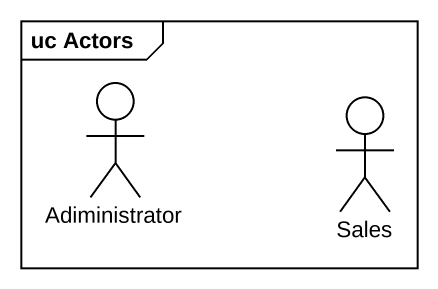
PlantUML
@startuml
mainframe uc Actors
actor Adiministrator
actor Sales
@enduml
